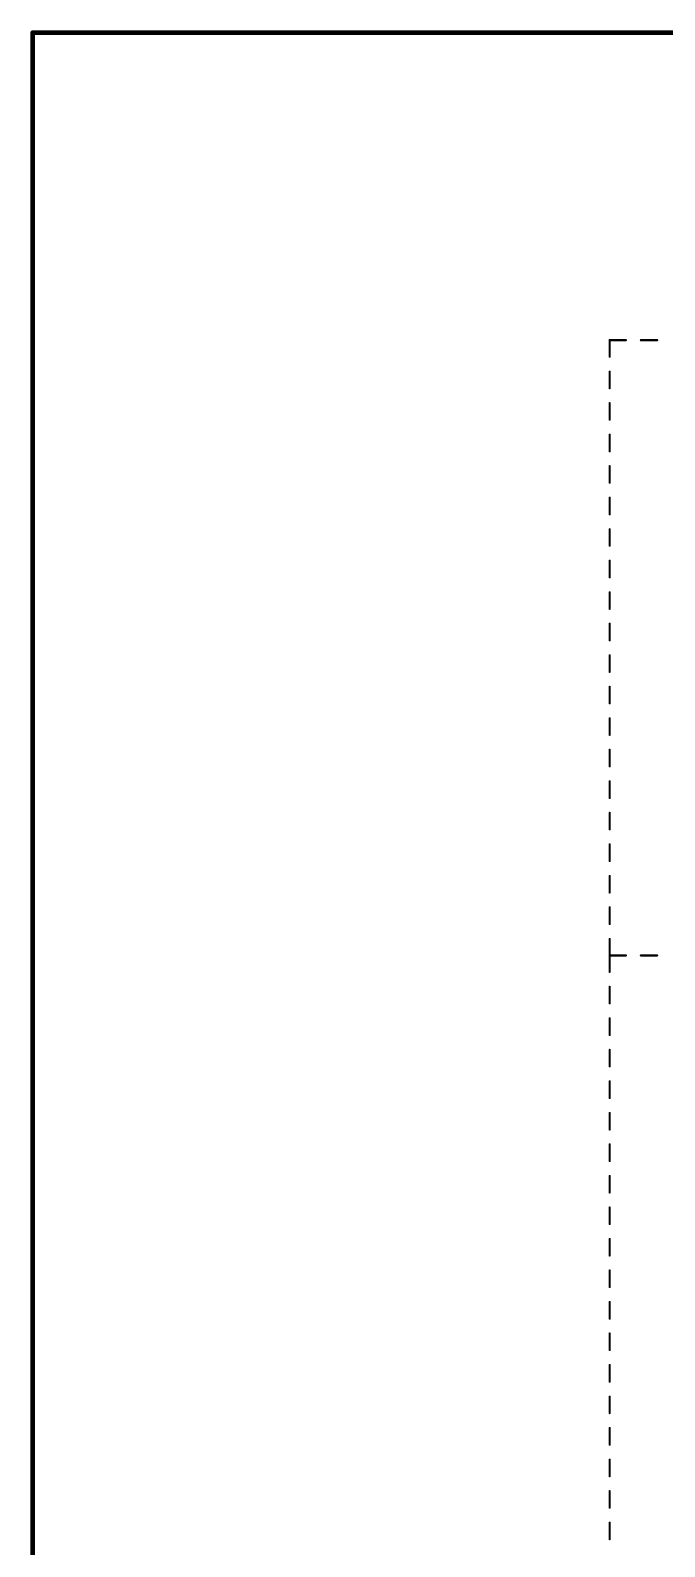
# Model space of a CAD drawing. Extents: x 0 to 264, y 0 to 180.
# Drawn here: x -0.2 to 41.7, y 80.3 to 180.5 of the extents above; entities that cross this region are included whole.
import ezdxf

# ---------------------------------------------------------------- set-up
doc = ezdxf.new("R2010")
doc.units = 0
doc.layers.add('94', color=12, linetype='CONTINUOUS')
doc.layers.add('95', color=251, linetype='CONTINUOUS')

msp = doc.modelspace()

# ---------------------------------------------------------------- linework, layer by layer
at = {"layer": '94', "const_width": 0.3}
for points in [[(0, 180.34), (0, 0)], [(264.16, 180.34), (0, 180.34)]]:
    msp.add_lwpolyline(points, dxfattribs=at)
at = {"layer": '94', "const_width": 0.15}
for points in [[(0.075, 180.34, 1), (-0.075, 180.34)], [(0, 180.415, 1), (0, 180.265)]]:
    msp.add_lwpolyline(points, format="xyb", dxfattribs=at)
at = {"layer": '95', "const_width": 0.1524}
for points in [[(38.1, 160.02), (39.1653, 160.02)], [(38.1, 158.938), (38.1, 160.02)], [(40.1653, 160.02), (41.2307, 160.02)], [(38.1, 156.856), (38.1, 157.938)], [(38.1, 154.774), (38.1, 155.856)], [(38.1, 152.692), (38.1, 153.774)], [(38.1, 150.61), (38.1, 151.692)], [(38.1, 148.528), (38.1, 149.61)], [(38.1, 146.446), (38.1, 147.528)], [(38.1, 144.364), (38.1, 145.446)], [(38.1, 142.282), (38.1, 143.364)], [(38.1, 140.2), (38.1, 141.282)], [(38.1, 138.118), (38.1, 139.2)], [(38.1, 136.036), (38.1, 137.118)], [(38.1, 133.954), (38.1, 135.036)], [(38.1, 131.872), (38.1, 132.954)], [(38.1, 129.79), (38.1, 130.872)], [(38.1, 127.708), (38.1, 128.79)], [(38.1, 125.626), (38.1, 126.708)], [(38.1, 123.544), (38.1, 124.626)], [(38.1, 121.462), (38.1, 122.544)], [(38.1, 119.38), (38.1, 120.462)], [(38.1, 119.38), (39.1653, 119.38)], [(38.1, 118.298), (38.1, 119.38)], [(40.1653, 119.38), (41.2307, 119.38)], [(38.1, 116.216), (38.1, 117.298)], [(38.1, 114.134), (38.1, 115.216)], [(38.1, 112.052), (38.1, 113.134)], [(38.1, 109.97), (38.1, 111.052)], [(38.1, 107.888), (38.1, 108.97)], [(38.1, 105.806), (38.1, 106.888)], [(38.1, 103.724), (38.1, 104.806)], [(38.1, 101.642), (38.1, 102.724)], [(38.1, 99.56), (38.1, 100.642)], [(38.1, 97.478), (38.1, 98.56)], [(38.1, 95.396), (38.1, 96.478)], [(38.1, 93.314), (38.1, 94.396)], [(38.1, 91.232), (38.1, 92.314)], [(38.1, 89.15), (38.1, 90.232)], [(38.1, 87.068), (38.1, 88.15)], [(38.1, 84.986), (38.1, 86.068)], [(38.1, 82.904), (38.1, 83.986)], [(38.1, 80.822), (38.1, 81.904)]]:
    msp.add_lwpolyline(points, dxfattribs=at)
at = {"layer": '95', "const_width": 0.0762}
for points in [[(38.1, 160.0581, 1), (38.1, 159.9819)], [(38.1381, 160.02, 1), (38.0619, 160.02)], [(39.1653, 159.9819, 1), (39.1653, 160.0581)], [(40.1653, 160.0581, 1), (40.1653, 159.9819)], [(41.2307, 159.9819, 1), (41.2307, 160.0581)], [(38.0619, 158.938, 1), (38.1381, 158.938)], [(38.1381, 157.938, 1), (38.0619, 157.938)], [(38.0619, 156.856, 1), (38.1381, 156.856)], [(38.1381, 155.856, 1), (38.0619, 155.856)], [(38.0619, 154.774, 1), (38.1381, 154.774)], [(38.1381, 153.774, 1), (38.0619, 153.774)], [(38.0619, 152.692, 1), (38.1381, 152.692)], [(38.1381, 151.692, 1), (38.0619, 151.692)], [(38.0619, 150.61, 1), (38.1381, 150.61)], [(38.1381, 149.61, 1), (38.0619, 149.61)], [(38.0619, 148.528, 1), (38.1381, 148.528)], [(38.1381, 147.528, 1), (38.0619, 147.528)], [(38.0619, 146.446, 1), (38.1381, 146.446)], [(38.1381, 145.446, 1), (38.0619, 145.446)], [(38.0619, 144.364, 1), (38.1381, 144.364)], [(38.1381, 143.364, 1), (38.0619, 143.364)], [(38.0619, 142.282, 1), (38.1381, 142.282)], [(38.1381, 141.282, 1), (38.0619, 141.282)], [(38.0619, 140.2, 1), (38.1381, 140.2)], [(38.1381, 139.2, 1), (38.0619, 139.2)], [(38.0619, 138.118, 1), (38.1381, 138.118)], [(38.1381, 137.118, 1), (38.0619, 137.118)], [(38.0619, 136.036, 1), (38.1381, 136.036)], [(38.1381, 135.036, 1), (38.0619, 135.036)], [(38.0619, 133.954, 1), (38.1381, 133.954)], [(38.1381, 132.954, 1), (38.0619, 132.954)], [(38.0619, 131.872, 1), (38.1381, 131.872)], [(38.1381, 130.872, 1), (38.0619, 130.872)], [(38.0619, 129.79, 1), (38.1381, 129.79)], [(38.1381, 128.79, 1), (38.0619, 128.79)], [(38.0619, 127.708, 1), (38.1381, 127.708)], [(38.1381, 126.708, 1), (38.0619, 126.708)], [(38.0619, 125.626, 1), (38.1381, 125.626)], [(38.1381, 124.626, 1), (38.0619, 124.626)], [(38.0619, 123.544, 1), (38.1381, 123.544)], [(38.1381, 122.544, 1), (38.0619, 122.544)], [(38.0619, 121.462, 1), (38.1381, 121.462)], [(38.1381, 120.462, 1), (38.0619, 120.462)], [(38.1, 119.4181, 1), (38.1, 119.3419)], [(38.1381, 119.38, 1), (38.0619, 119.38)], [(38.0619, 119.38, 1), (38.1381, 119.38)], [(39.1653, 119.3419, 1), (39.1653, 119.4181)], [(40.1653, 119.4181, 1), (40.1653, 119.3419)], [(41.2307, 119.3419, 1), (41.2307, 119.4181)], [(38.0619, 118.298, 1), (38.1381, 118.298)], [(38.1381, 117.298, 1), (38.0619, 117.298)], [(38.0619, 116.216, 1), (38.1381, 116.216)], [(38.1381, 115.216, 1), (38.0619, 115.216)], [(38.0619, 114.134, 1), (38.1381, 114.134)], [(38.1381, 113.134, 1), (38.0619, 113.134)], [(38.0619, 112.052, 1), (38.1381, 112.052)], [(38.1381, 111.052, 1), (38.0619, 111.052)], [(38.0619, 109.97, 1), (38.1381, 109.97)], [(38.1381, 108.97, 1), (38.0619, 108.97)], [(38.0619, 107.888, 1), (38.1381, 107.888)], [(38.1381, 106.888, 1), (38.0619, 106.888)], [(38.0619, 105.806, 1), (38.1381, 105.806)], [(38.1381, 104.806, 1), (38.0619, 104.806)], [(38.0619, 103.724, 1), (38.1381, 103.724)], [(38.1381, 102.724, 1), (38.0619, 102.724)], [(38.0619, 101.642, 1), (38.1381, 101.642)], [(38.1381, 100.642, 1), (38.0619, 100.642)], [(38.0619, 99.56, 1), (38.1381, 99.56)], [(38.1381, 98.56, 1), (38.0619, 98.56)], [(38.0619, 97.478, 1), (38.1381, 97.478)], [(38.1381, 96.478, 1), (38.0619, 96.478)], [(38.0619, 95.396, 1), (38.1381, 95.396)], [(38.1381, 94.396, 1), (38.0619, 94.396)], [(38.0619, 93.314, 1), (38.1381, 93.314)], [(38.1381, 92.314, 1), (38.0619, 92.314)], [(38.0619, 91.232, 1), (38.1381, 91.232)], [(38.1381, 90.232, 1), (38.0619, 90.232)], [(38.0619, 89.15, 1), (38.1381, 89.15)], [(38.1381, 88.15, 1), (38.0619, 88.15)], [(38.0619, 87.068, 1), (38.1381, 87.068)], [(38.1381, 86.068, 1), (38.0619, 86.068)], [(38.0619, 84.986, 1), (38.1381, 84.986)], [(38.1381, 83.986, 1), (38.0619, 83.986)], [(38.0619, 82.904, 1), (38.1381, 82.904)], [(38.1381, 81.904, 1), (38.0619, 81.904)], [(38.0619, 80.822, 1), (38.1381, 80.822)]]:
    msp.add_lwpolyline(points, format="xyb", dxfattribs=at)

doc.saveas('drawing.dxf')
